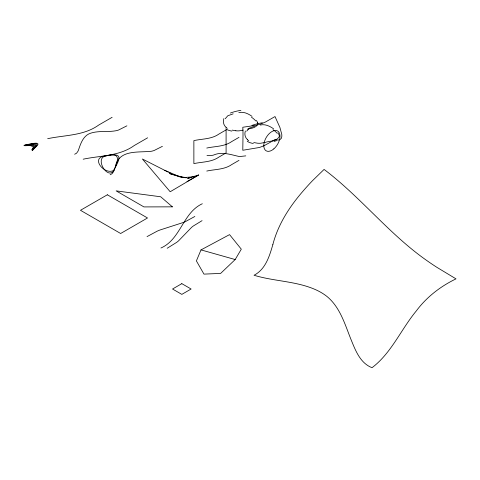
<?xml version="1.0" encoding="UTF-8"?>
<svg xmlns="http://www.w3.org/2000/svg" width="480" height="480" viewBox="0 0 480 480"><rect width="100%" height="100%" fill="white"/><g stroke="black" fill="none" stroke-linecap="round" stroke-linejoin="round"><path stroke-width="0.72" d="M114.6 168.894C118.962 158.448 119.73 152.298 106.152 155.844C89.088 156.894 104.688 175.758 113.73 170.352C119.496 159.384 124.338 152.058 106.152 155.844C93.252 157.86 109.098 182.628 114.588 168.924L114.042 170.394A15.78 2.994 -81.1 0 1 113.268 172.08L112.044 173.724L110.16 174.756M115.218 167.106C118.656 149.226 137.97 152.772 151.356 151.266A25.77 19.68 26.8 0 0 154.116 150.51L162.408 146.334M201.012 249.894L196.392 260.904L203.964 274.116L220.638 273.408L235.182 259.548L241.302 249.18L229.56 234.618L201.012 249.894L235.182 259.548M225.24 118.74L227.796 115.758L233.148 113.844M246.732 131.148L249.288 128.16L254.64 126.252M31.896 149.862L32.148 149.388A39.246 22.656 0 0 1 32.796 148.302L33.354 147.012L31.302 145.896A5.724 3.306 0 0 0 30.054 145.584L24.738 145.734M32.484 150.204C43.896 140.058 30.816 144.396 24.15 145.392M190.998 177.642L187.614 178.368L198.66 174.966L170.184 191.754L142.392 158.994L168.336 172.164M112.128 117.3L98.724 125.04C83.73 135.852 64.854 135.006 47.682 138.684M126.9 125.832L118.608 130.008A25.77 19.68 26.8 0 1 115.848 130.764C107.568 132.27 98.898 130.524 90.78 133.146C83.4 135.39 80.712 143.316 78.534 149.892A15.78 2.994 -81.1 0 1 77.76 151.578L76.53 153.222L74.646 154.254M147.636 137.802L134.232 145.542C119.244 156.354 100.368 155.508 83.196 159.192M238.992 137.358L231.846 141.486C224.448 146.718 215.184 146.196 206.766 148.05M238.992 160.368L231.846 164.49C224.448 169.722 215.184 169.206 206.766 171.06M271.05 141.858L264.216 145.644L259.542 147.462L242.79 150.264L243.006 135.348A18.114 0.6 -88.7 0 0 242.982 131.616L242.79 127.254L255.606 125.364L260.274 124.224L265.362 122.07L275.01 116.562L279.93 127.518L281.748 134.316A6.456 2.304 74.3 0 1 281.79 136.554C281.79 140.07 277.608 140.724 275.01 139.572L272.628 140.946M271.818 141.414L272.214 141.186M202.332 203.742C182.808 212.652 180.786 239.334 160.938 248.004M147.03 236.616L157.116 231.198A49.896 28.806 0 0 1 159.852 230.046L183.21 222.522A36.336 20.976 0 0 0 185.544 221.544L194.844 216.474M202.068 220.65L193.29 226.02A36.336 20.976 0 0 0 191.592 227.364L178.56 240.852A49.896 28.806 0 0 1 176.574 242.43L167.184 248.25M186.966 181.62L198.66 174.966M273.936 141.444L276.42 140.724M265.182 142.392C269.772 140.832 275.994 141.558 279.006 137.112A4.41 3.366 36.3 0 0 279.18 135.108L277.968 132.798M264.81 142.488L260.832 143.22A17.898 17.874 -28.7 0 1 257.328 143.178L253.704 142.536M243.132 130.122L239.34 130.812A17.898 17.874 -28.7 0 1 235.836 130.77M24 145.308C27.894 144.57 45.372 139.614 34.422 148.098A47.424 27.384 0 0 0 32.634 150.288M24.294 145.476C27.09 144.828 41.694 141.846 33.678 148.386A41.748 24.102 0 0 0 32.34 150.12M24.444 145.56C27.876 144.948 31.788 143.898 35.1 145.482A1.176 0.678 0 0 1 35.328 145.92L33.402 148.44A50.058 28.902 0 0 0 32.19 150.036M24.594 145.65C26.7 144.792 37.23 144.108 33.048 148.5A50.28 29.028 0 0 0 32.04 149.946M247.5 129.12C251.004 128.346 255.486 128.106 257.514 124.704A4.41 3.366 36.3 0 0 257.688 122.7M238.812 112.638C243.57 111.372 248.244 113.706 252.048 116.352M260.304 125.046C265.062 123.78 269.736 126.114 273.54 128.76M245.79 155.874L240.318 156.474A9.21 5.316 0 0 1 238.704 156.402C230.448 154.566 221.82 151.392 213.528 155.076A10.044 3.486 -24.8 0 1 211.752 155.418L206.988 155.406M195.738 176.634L183.684 177.564L179.754 176.766L169.614 173.574L183.684 177.564L186.492 177.792M235.836 130.764L232.218 130.128M186.282 177.528L179.754 176.766L164.676 170.31M169.668 172.842L171 173.514M248.766 140.79L247.488 139.824M227.274 128.382L226.002 127.416M256.476 120.39L257.652 122.7M272.976 129.648A17.52 13.794 35.6 0 1 277.224 133.314M251.874 125.442A14.166 3.648 -13.9 0 1 262.386 122.772M247.59 139.728A11.034 9.006 -29.8 0 1 245.364 130.98M253.344 143.484A9.882 4.866 4.4 0 1 247.254 141.264M251.49 117.24A17.52 13.794 35.6 0 1 255.732 120.906M230.388 113.034A14.166 3.648 -13.9 0 1 240.894 110.364M226.098 127.32A11.034 9.006 -29.8 0 1 223.872 118.572M231.852 131.076A9.882 4.866 4.4 0 1 225.762 128.856M272.85 244.596C269.49 256.128 265.56 269.34 254.046 275.262C273.678 281.244 294.834 281.034 313.95 288.966A57.546 33.228 0 0 1 327.204 296.664C339.912 307.248 344.748 323.724 350.616 338.538C355.158 349.608 359.862 363.042 372.024 367.698C391.44 353.046 401.058 329.328 416.334 310.89C426.624 297.06 440.532 286.326 456 278.868L436.794 267.27A326.058 188.25 0 0 1 426.48 260.304C388.944 233.964 360.594 196.962 324.084 169.422L312.516 180.678A435.372 251.358 0 0 0 303.264 190.854C289.656 206.478 278.058 224.334 272.85 244.596M107.346 194.784L80.472 210.3L120.648 233.496L147.516 217.98L107.346 194.784M226.092 129.912L218.952 134.04C211.554 139.272 202.284 138.75 193.872 140.61L193.872 163.614C202.284 161.76 211.554 162.276 218.952 157.05L226.092 152.922L226.092 129.912M181.824 283.65L172.536 289.014L181.824 294.378L191.112 289.014L181.824 283.65M172.404 206.844L143.928 206.916L116.136 190.872L160.71 196.782L172.404 206.844M273.84 148.872A11.46 6.618 -60 0 0 277.734 131.052A11.46 6.618 -60 0 0 264.108 142.812A11.46 6.618 -60 0 0 273.84 148.872"/></g></svg>
